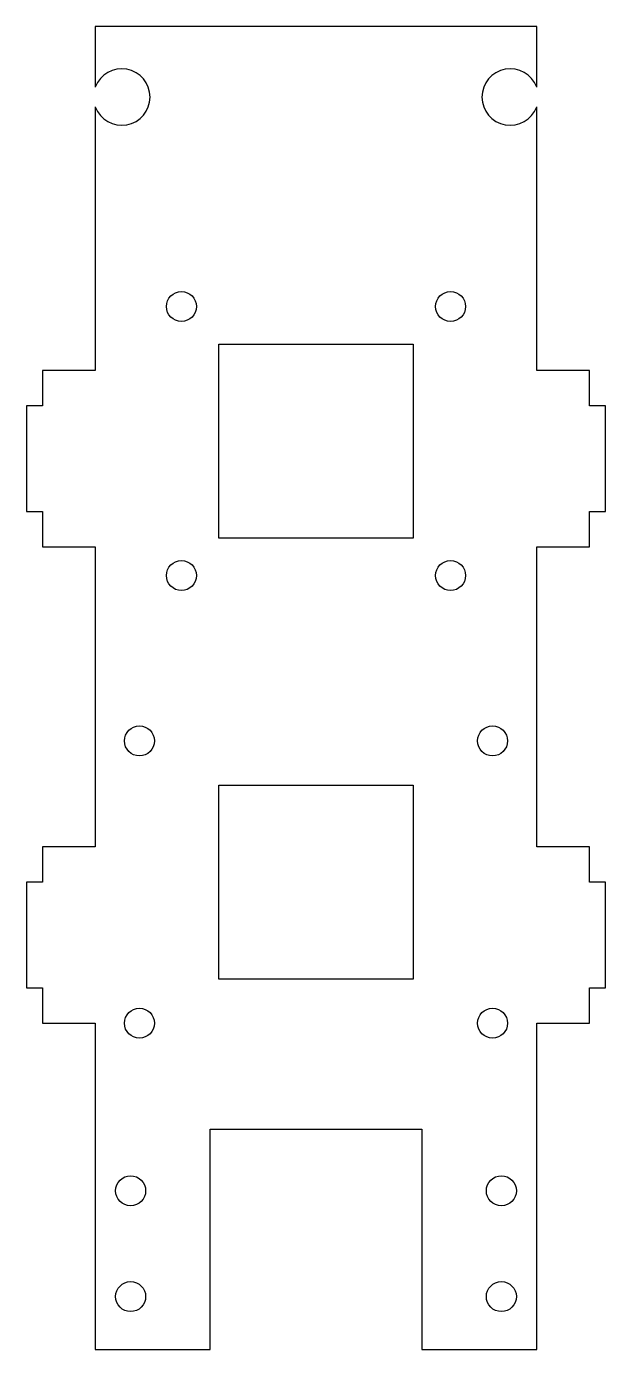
# Model space of a CAD drawing. Header units: millimetres. Extents: x 0 to 66, y 0 to 150.
import ezdxf

# ---------------------------------------------------------------- set-up
doc = ezdxf.new("R2010")
doc.units = ezdxf.units.MM

msp = doc.modelspace()

# ---------------------------------------------------------------- linework, layer by layer
for p, q in [((57.8, 150), (7.8, 150)), ((7.8, 150), (7.8, 143.11)), ((57.8, 143.11), (57.8, 150)), ((7.8, 140.89), (7.8, 111)), ((57.8, 111), (57.8, 140.89)), ((21.8, 92), (21.8, 114)), ((21.8, 114), (43.8, 114)), ((43.8, 114), (43.8, 92)), ((7.8, 111), (1.8, 111)), ((1.8, 111), (1.8, 107)), ((63.8, 111), (57.8, 111)), ((63.8, 107), (63.8, 111)), ((1.8, 107), (0, 107)), ((0, 107), (0, 95)), ((65.6, 107), (63.8, 107)), ((65.6, 95), (65.6, 107)), ((0, 95), (1.8, 95)), ((1.8, 95), (1.8, 91)), ((63.8, 91), (63.8, 95)), ((63.8, 95), (65.6, 95)), ((43.8, 92), (21.8, 92)), ((1.8, 91), (7.8, 91)), ((7.8, 91), (7.8, 57)), ((57.8, 57), (57.8, 91)), ((57.8, 91), (63.8, 91)), ((21.8, 42), (21.8, 64)), ((21.8, 64), (43.8, 64)), ((43.8, 64), (43.8, 42)), ((7.8, 57), (1.8, 57)), ((1.8, 57), (1.8, 53)), ((63.8, 57), (57.8, 57)), ((63.8, 53), (63.8, 57)), ((1.8, 53), (0, 53)), ((0, 53), (0, 41)), ((65.6, 53), (63.8, 53)), ((65.6, 41), (65.6, 53)), ((43.8, 42), (21.8, 42)), ((0, 41), (1.8, 41)), ((1.8, 41), (1.8, 37)), ((63.8, 37), (63.8, 41)), ((63.8, 41), (65.6, 41)), ((1.8, 37), (7.8, 37)), ((7.8, 37), (7.8, 0)), ((57.8, 0), (57.8, 37)), ((57.8, 37), (63.8, 37)), ((20.8, 0), (20.8, 25)), ((20.8, 25), (44.8, 25)), ((44.8, 25), (44.8, 0)), ((7.8, 0), (20.8, 0)), ((44.8, 0), (57.8, 0))]:
    msp.add_line(p, q)
for centre in [(17.55, 118.25), (48.05, 118.25), (17.55, 87.75), (48.05, 87.75), (12.8, 69), (52.8, 69), (12.8, 37), (52.8, 37), (11.8, 18), (53.8, 18), (11.8, 6), (53.8, 6)]:
    msp.add_circle(centre, 1.7)
for centre, start, end in [((10.8, 142), -159.6359, 159.6359), ((54.8, 142), 20.3641, 339.6359)]:
    msp.add_arc(centre, 3.2, start, end)

doc.saveas('drawing.dxf')
